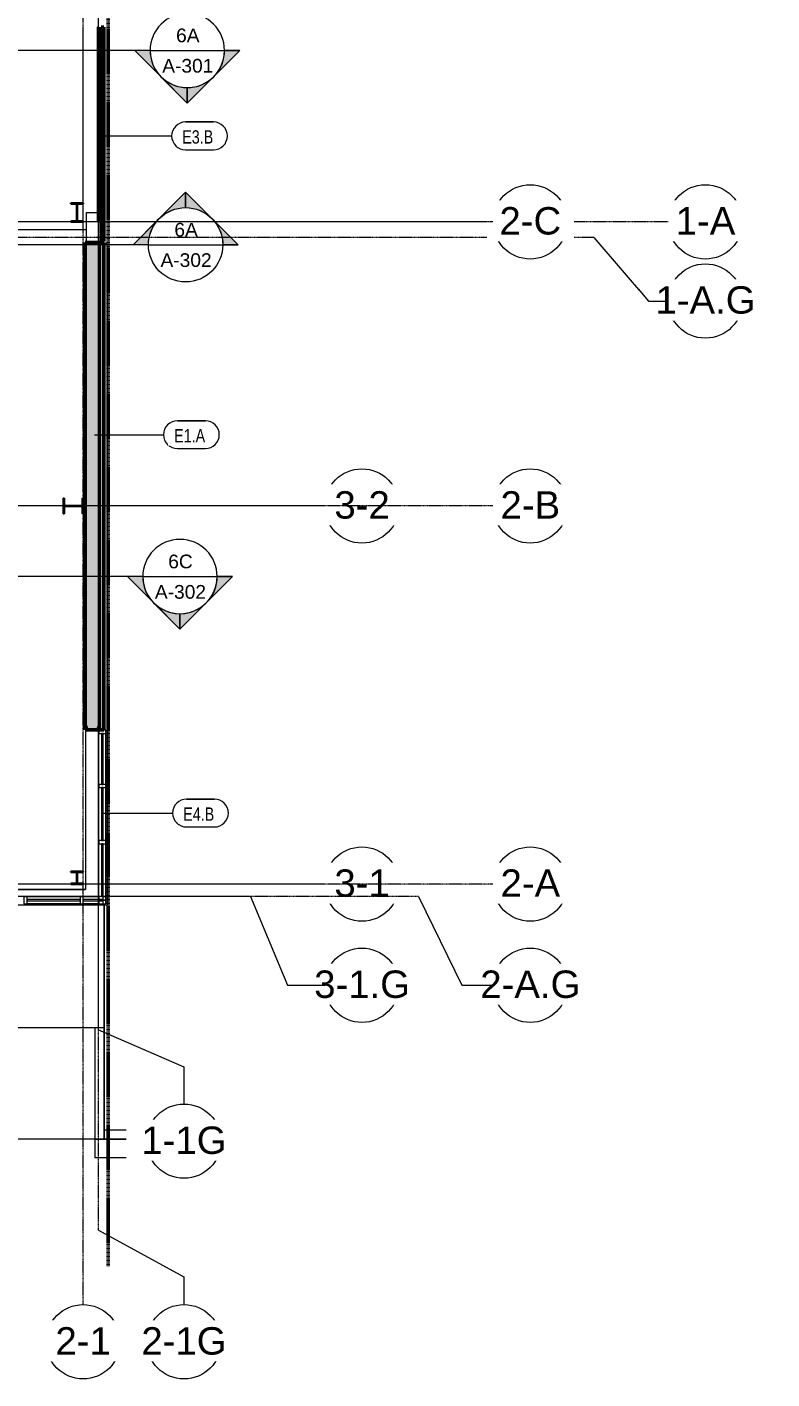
# Model space of a CAD drawing. Header units: inches. Extents: x 23906 to 26716, y -23130 to -20467.
# Drawn here: x 26235 to 26716, y -23107 to -22234 of the extents above; entities that cross this region are included whole.
import ezdxf

# ---------------------------------------------------------------- set-up
doc = ezdxf.new("R2010")
doc.units = ezdxf.units.IN
doc.header["$MEASUREMENT"] = 0
doc.linetypes.add('Grid Line 1_2_', pattern=[0.875, 0.5, -0.125, 0.125, -0.125])
doc.linetypes.add('Hidden', pattern=[0.28125, 0.1875, -0.09375])
for name, color, linetype, lineweight in [('A-AREA', 32, 'Continuous', 9), ('A-FLOR', 192, 'Continuous', 13), ('A-GLAZ-CURT', 52, 'Continuous', 9), ('A-GLAZ-CWMG', 51, 'Continuous', 9), ('A-PROP-SBCK', 71, 'Hidden', 50), ('A-WALL', 113, 'Continuous', 13), ('A-WALL-IDEN', 211, 'Continuous', 9), ('A-WALL-PATT', 111, 'Continuous', 50), ('C-TOPO', 7, 'Continuous', 9), ('Conc', 7, 'Continuous', 20), ('EOP-PR', 4, 'Continuous', 20), ('G-ANNO-SYMB', 111, 'Continuous', 9), ('L-SITE-WALL', 31, 'Continuous', 13), ('S-BEAM', 12, 'Continuous', 9), ('S-COLS', 52, 'Continuous', 9), ('S-GRID', 1, 'Continuous', 9), ('S-GRID-IDEN', 1, 'Continuous', 9)]:
    doc.layers.add(name, color=color, linetype=linetype, lineweight=lineweight)
doc.styles.add('Arial', font='arial.ttf', dxfattribs={"height": 17.703593})
doc.styles.add('Arial_1', font='arial.ttf', dxfattribs={"height": 8.851796})
doc.styles.add('Century Gothic_1', font='GOTHIC.TTF', dxfattribs={"width": 0.8, "height": 8.622671})
pattern_1 = [(45, (0, 0), (-9.503515, 9.503515), []), (45, (0, 14.4), (-9.503515, 9.503515), [])]

# ---------------------------------------------------------------- blocks, each defined once
blk = doc.blocks.new('Struct_Xcel_Sports Complex_rvt-1-Enlarged First Floor Plan _East_')
at = {"layer": 'A-FLOR', "color": 10}
for p, q in [((26272.89, -22687.68), (26272.89, -22790.8)), ((26272.89, -22790.8), (26128.02, -22790.8))]:
    blk.add_line(p, q, dxfattribs=at)
at = {"layer": 'L-SITE-WALL', "color": 10}
blk.add_line((26128.02, -22790.8), (26272.89, -22790.8), dxfattribs=at)
blk = doc.blocks.new('W-Wide Flange-Column - B2_D-1389335-Enlarged First Floor Plan _East_')
at = {"layer": 'S-COLS'}
h = blk.add_hatch(dxfattribs=at)
h.set_pattern_fill('FP_7', color=256, style=0, pattern_type=2)
h.set_pattern_definition([(225, (26267.39, -22783.178), (9.503515, -9.503515), []), (225, (26267.39, -22797.578), (9.503515, -9.503515), [])])
h.paths.add_polyline_path([(-4, 4.13), (-4, 3.69), (-0.84, 3.69), (-0.35, 3.49), (-0.14, 3), (-0.14, -3), (-0.35, -3.49), (-0.84, -3.69), (-4, -3.69), (-4, -4.12), (4, -4.12), (4, -3.69), (0.84, -3.69), (0.35, -3.49), (0.14, -3), (0.14, 3), (0.35, 3.49), (0.84, 3.69), (4, 3.69), (4, 4.13)], flags=0)
at = {"layer": 'S-COLS', "lineweight": 30}
for p, q in [((4, 4.13), (-4, 4.13)), ((-4, 4.13), (-4, 3.69)), ((-4, 3.69), (-0.84, 3.69)), ((-0.14, 3), (-0.14, -3)), ((0.14, -3), (0.14, 3)), ((0.84, 3.69), (4, 3.69)), ((4, 3.69), (4, 4.13)), ((-0.84, -3.69), (-4, -3.69)), ((-4, -3.69), (-4, -4.12)), ((-4, -4.12), (4, -4.12)), ((4, -3.69), (0.84, -3.69)), ((4, -4.12), (4, -3.69))]:
    blk.add_line(p, q, dxfattribs=at)
for centre, start, end in [((-0.84, 3), 0, 90), ((0.84, 3), 90, 180), ((-0.84, -3), 270, 0), ((0.84, -3), 180, 270)]:
    blk.add_arc(centre, 0.691, start, end, dxfattribs=at)
blk = doc.blocks.new('Girt_C - 8_D-1409812-Enlarged First Floor Plan _East_')
at = {"layer": 'S-BEAM'}
for p, q in [((26273.39, -22353.43), (26273.39, -22372.93)), ((26273.58, -22353.43), (26280.75, -22353.43)), ((26281.39, -22372.93), (26281.39, -22359.55))]:
    blk.add_line(p, q, dxfattribs=at)
blk = doc.blocks.new('System Panel - INSULATED LOW-E GLAZING _SEE ELEVATIONS FOR U-FACTOR_ SHGC_ _ LT_-827454-Enlarged First Floor Plan _East_')
at = {"layer": 'A-GLAZ-CURT', "lineweight": 13}
for p, q in [((17.09375, 1.25), (-17.09375, 1.25)), ((-17.09375, 1.25), (-17.09375, 0.25)), ((-17.09375, 0.25), (17.09375, 0.25)), ((17.09375, 0.25), (17.09375, 1.25))]:
    blk.add_line(p, q, dxfattribs=at)
at = {"layer": 'A-GLAZ-CURT'}
for p, q in [((-17.09375, 0.25), (-17.09375, 1.25)), ((17.09375, 1.25), (-17.09375, 1.25)), ((-17.09375, 0.25), (17.09375, 0.25)), ((17.09375, 1.25), (17.09375, 0.25))]:
    blk.add_line(p, q, dxfattribs=at)
blk = doc.blocks.new('Rectangular Mullion - Exterior 2_ x 4_5_-V8-Enlarged First Floor Plan _East_')
at = {"layer": 'A-GLAZ-CWMG'}
for p, q in [((26197.02, -22795.43), (26162.83, -22795.43)), ((26197.02, -22799.93), (26162.83, -22799.93))]:
    blk.add_line(p, q, dxfattribs=at)
blk = doc.blocks.new('Rectangular Mullion - Exterior 2_ x 4_5_-1142350-Enlarged First Floor Plan _East_')
at = {"layer": 'A-GLAZ-CWMG', "lineweight": 20}
for p, q in [((-2, 1.5), (0, 1.5)), ((-2, -3), (-2, 1.5)), ((0, 1.5), (0, -3)), ((0, -3), (-2, -3))]:
    blk.add_line(p, q, dxfattribs=at)
blk = doc.blocks.new('Rectangular Mullion - Exterior 2_ x 4_5_-1142343-Enlarged First Floor Plan _East_')
at = {"layer": 'A-GLAZ-CWMG', "lineweight": 20}
for p, q in [((-1, 1.5), (1, 1.5)), ((-1, -3), (-1, 1.5)), ((1, 1.5), (1, -3)), ((1, -3), (-1, -3))]:
    blk.add_line(p, q, dxfattribs=at)
blk = doc.blocks.new('System Panel - INSULATED LOW-E GLAZING _SEE ELEVATIONS FOR U-FACTOR_ SHGC_ _ LT_-1274973-Enlarged First Floor Plan _East_')
at = {"layer": 'A-GLAZ-CURT', "lineweight": 13}
for p, q in [((6.31, 1.25), (-6.31, 1.25)), ((-6.31, 1.25), (-6.31, 0.25)), ((-6.31, 0.25), (6.31, 0.25)), ((6.31, 0.25), (6.31, 1.25))]:
    blk.add_line(p, q, dxfattribs=at)
at = {"layer": 'A-GLAZ-CURT'}
for p, q in [((-6.31, 0.25), (-6.31, 1.25)), ((3.81, 1.25), (-6.31, 1.25)), ((-6.31, 0.25), (3.81, 0.25)), ((6.31, 1.06), (6.31, 0.5))]:
    blk.add_line(p, q, dxfattribs=at)
blk = doc.blocks.new('Rectangular Mullion - Exterior 2_ x 4_5_-1274971-Enlarged First Floor Plan _East_')
at = {"layer": 'A-GLAZ-CWMG'}
for p, q in [((26281.52, -22795.43), (26271.39, -22795.43)), ((26281.52, -22799.93), (26271.39, -22799.93))]:
    blk.add_line(p, q, dxfattribs=at)
blk = doc.blocks.new('System Panel - INSULATED LOW-E GLAZING _SEE ELEVATIONS FOR U-FACTOR_ SHGC_ _ LT_-1142335-Enlarged First Floor Plan _East_')
at = {"layer": 'A-GLAZ-CURT', "lineweight": 13}
for p, q in [((16.53125, -0.25), (-16.53125, -0.25)), ((-16.53125, -0.25), (-16.53125, -1.25)), ((-16.53125, -1.25), (16.53125, -1.25)), ((16.53125, -1.25), (16.53125, -0.25))]:
    blk.add_line(p, q, dxfattribs=at)
at = {"layer": 'A-GLAZ-CURT'}
for p, q in [((-16.53125, -1.25), (-16.53125, -0.25)), ((16.53125, -0.25), (-16.53125, -0.25)), ((-16.53125, -1.25), (16.53125, -1.25)), ((16.53125, -0.25), (16.53125, -1.25))]:
    blk.add_line(p, q, dxfattribs=at)
blk = doc.blocks.new('System Panel - INSULATED LOW-E GLAZING _SEE ELEVATIONS FOR U-FACTOR_ SHGC_ _ LT_-827433-Enlarged First Floor Plan _East_')
at = {"layer": 'A-GLAZ-CURT', "lineweight": 13}
for p, q in [((17.09375, -0.25), (-17.09375, -0.25)), ((-17.09375, -0.25), (-17.09375, -1.25)), ((-17.09375, -1.25), (17.09375, -1.25)), ((17.09375, -1.25), (17.09375, -0.25))]:
    blk.add_line(p, q, dxfattribs=at)
at = {"layer": 'A-GLAZ-CURT'}
for p, q in [((-17.09375, -1.25), (-17.09375, -0.25)), ((17.09375, -0.25), (-17.09375, -0.25)), ((-17.09375, -1.25), (17.09375, -1.25)), ((17.09375, -0.25), (17.09375, -1.25))]:
    blk.add_line(p, q, dxfattribs=at)
blk = doc.blocks.new('Rectangular Mullion - Exterior 2_ x 4_5_-1135294-Enlarged First Floor Plan _East_')
at = {"layer": 'A-GLAZ-CWMG'}
for p, q in [((26281.52, -22722.99), (26281.52, -22689.93)), ((26286.02, -22722.99), (26286.02, -22689.93))]:
    blk.add_line(p, q, dxfattribs=at)
blk = doc.blocks.new('Rectangular Mullion - Exterior 2_ x 4_5_-769200-Enlarged First Floor Plan _East_')
at = {"layer": 'A-GLAZ-CWMG'}
for p, q in [((26281.52, -22795.37), (26281.52, -22761.18)), ((26286.02, -22795.37), (26286.02, -22761.18))]:
    blk.add_line(p, q, dxfattribs=at)
blk = doc.blocks.new('Rectangular Mullion - Exterior 2_ x 4_5_-1142339-Enlarged First Floor Plan _East_')
at = {"layer": 'A-GLAZ-CWMG', "lineweight": 20}
for p, q in [((-2, 3), (0, 3)), ((-2, -1.5), (-2, 3)), ((0, 3), (0, -1.5)), ((0, -1.5), (-2, -1.5))]:
    blk.add_line(p, q, dxfattribs=at)
blk = doc.blocks.new('Rectangular Mullion - Exterior 2_ x 4_5_-1142342-Enlarged First Floor Plan _East_')
at = {"layer": 'A-GLAZ-CWMG', "lineweight": 20}
for p, q in [((0, 3), (-2, 3)), ((-2, 3), (-2, -1.5)), ((0, -1.5), (0, 3)), ((-2, -1.5), (0, -1.5))]:
    blk.add_line(p, q, dxfattribs=at)
blk = doc.blocks.new('Rectangular Mullion - Exterior 2_ x 4_5_-1115231-Enlarged First Floor Plan _East_')
at = {"layer": 'A-GLAZ-CWMG', "lineweight": 20}
for p, q in [((-1, 3), (1, 3)), ((-1, -1.5), (-1, 3)), ((1, 3), (1, -1.5)), ((1, -1.5), (-1, -1.5))]:
    blk.add_line(p, q, dxfattribs=at)
blk = doc.blocks.new('Rectangular Mullion - Exterior 2_ x 4_5_-769211-Enlarged First Floor Plan _East_')
at = {"layer": 'A-GLAZ-CWMG'}
for p, q in [((26281.52, -22759.18), (26281.52, -22724.99)), ((26286.02, -22759.18), (26286.02, -22724.99))]:
    blk.add_line(p, q, dxfattribs=at)
blk = doc.blocks.new('Rectangular Mullion - Exterior 2_ x 4_5_-827464-Enlarged First Floor Plan _East_')
at = {"layer": 'A-GLAZ-CWMG', "lineweight": 20}
for p, q in [((-1, 3), (1, 3)), ((-1, -1.5), (-1, 3)), ((1, 3), (1, -1.5)), ((1, -1.5), (-1, -1.5))]:
    blk.add_line(p, q, dxfattribs=at)
blk = doc.blocks.new('Rectangular Mullion - Profile_Polycarbonate_Lower-1149884-Enlarged First Floor Plan _East_')
at = {"layer": 'A-GLAZ-CWMG'}
for p, q in [((26282.75, -22237.3), (26283.1, -22237.3)), ((26282.75, -22369.06), (26282.75, -22237.3)), ((26283.1, -22237.3), (26284.68, -22237.3)), ((26283.1, -22369.06), (26283.1, -22237.3)), ((26284.68, -22237.3), (26284.75, -22237.3)), ((26284.75, -22237.3), (26284.88, -22237.3)), ((26284.75, -22369.06), (26284.75, -22237.3)), ((26284.88, -22369.06), (26284.88, -22237.3)), ((26283.1, -22369.06), (26282.75, -22369.06)), ((26284.68, -22369.06), (26283.1, -22369.06)), ((26284.75, -22369.06), (26284.68, -22369.06)), ((26284.88, -22369.06), (26284.75, -22369.06))]:
    blk.add_line(p, q, dxfattribs=at)
blk = doc.blocks.new('Girt_Z - 10_D-1236892-Enlarged First Floor Plan _East_')
at = {"layer": 'S-BEAM'}
for p, q in [((26271.39, -22347.55), (26271.39, -22233.68)), ((26280.75, -22359.55), (26280.75, -22233.68)), ((26280.82, -22359.55), (26280.82, -22233.68)), ((26281.39, -22233.68), (26281.39, -22359.55)), ((26271.39, -22359.12), (26271.39, -22347.99)), ((26280.75, -22359.55), (26271.39, -22359.55)), ((26280.82, -22359.55), (26280.75, -22359.55)), ((26281.39, -22359.55), (26280.82, -22359.55))]:
    blk.add_line(p, q, dxfattribs=at)
blk = doc.blocks.new('Section - Section Head - Filled-1526-Enlarged First Floor Plan _East_')
at = {"layer": 'G-ANNO-SYMB'}
h = blk.add_hatch(color=256, dxfattribs=at)
edge = h.paths.add_edge_path(flags=0)
edge.add_line((-0.4268, 0.1768), (-0.25, 0.3536))
edge.add_line((-0.25, 0.3536), (-0.25, 0.25))
edge.add_arc((-0.25, 0), 0.25, 90, 135)
h = blk.add_hatch(color=256, dxfattribs=at)
edge = h.paths.add_edge_path(flags=0)
edge.add_arc((-0.25, 0), 0.25, 45, 90)
edge.add_line((-0.25, 0.25), (-0.25, 0.3536))
edge.add_line((-0.25, 0.3536), (-0.0732, 0.1768))
h = blk.add_hatch(color=256, dxfattribs=at)
edge = h.paths.add_edge_path(flags=0)
edge.add_arc((-0.25, 0), 0.2503, 137.9216, 180)
edge.add_line((-0.5003, 0), (-0.6036, 0))
edge.add_line((-0.6036, 0), (-0.4358, 0.1678))
h = blk.add_hatch(color=256, dxfattribs=at)
edge = h.paths.add_edge_path(flags=0)
edge.add_line((-0.0642, 0.1678), (0.1036, 0))
edge.add_line((0.1036, 0), (0.0003, 0))
edge.add_arc((-0.25, 0), 0.2503, 0, 42.0784)
for p, q in [((-0.25, 0.3536), (-0.6036, 0)), ((-0.25, 0.3536), (-0.4268, 0.1768)), ((-0.25, 0.3536), (0.1036, 0)), ((-0.25, 0.25), (-0.25, 0.3536)), ((-0.0732, 0.1768), (-0.25, 0.3536)), ((-0.25, 0.3536), (-0.25, 0.25)), ((-0.4358, 0.1678), (-0.6036, 0)), ((0.1036, 0), (-0.0642, 0.1678)), ((-0.6036, 0), (-0.5003, 0)), ((0.0003, 0), (0.1036, 0)), ((-0.5, 0), (-0.6036, 0)), ((0, 0), (0.1036, 0))]:
    blk.add_line(p, q, dxfattribs=at)
for radius, start, end in [(0.25, 360, 180), (0.25, 90, 135), (0.25, 45, 90), (0.2503, 137.9216, 180), (0.2503, 0, 42.0784), (0.25, 180, 360)]:
    blk.add_arc((-0.25, 0), radius, start, end, dxfattribs=at)
blk = doc.blocks.new('Grid - Grid Head - Circle-14747-Enlarged First Floor Plan _East_')
at = {"layer": 'S-GRID-IDEN'}
blk.add_circle((0, 0), 0.25, dxfattribs=at)
blk = doc.blocks.new('Wall Tag - 1_4_-1369832-Enlarged First Floor Plan _East_')
at = {"layer": 'A-WALL-IDEN', "color": 153}
for p, q in [((-0.0822, 0.0968), (0.1053, 0.0968)), ((0.1053, 0.0968), (-0.0822, 0.0968)), ((-0.0822, -0.0907), (0.1053, -0.0907)), ((-0.0822, -0.0907), (0.1053, -0.0907))]:
    blk.add_line(p, q, dxfattribs=at)
for centre, start, end in [((-0.0822, 0.0031), 90, 270), ((-0.0822, 0.0031), 90, 270), ((0.1053, 0.0031), 270, 90), ((0.1053, 0.0031), 270, 90)]:
    blk.add_arc(centre, 0.0937, start, end, dxfattribs=at)

msp = doc.modelspace()

# ---------------------------------------------------------------- hatches: boundary and pattern name
at = {"layer": 'A-WALL-PATT', "lineweight": 9, "transparency": 33554649}
msp.add_hatch(color=256, dxfattribs=at).paths.add_polyline_path([(26284.68, -22372.18), (26284.68, -22233.74), (26283.1, -22233.74), (26283.1, -22372.18)], flags=0)
at = {"layer": 'A-WALL-PATT', "lineweight": 9}
h = msp.add_hatch(dxfattribs=at)
h.set_pattern_fill('FP_9', color=256, style=0, pattern_type=2)
h.set_pattern_definition([(161.57, (0.48, 0.48), (-3.839953776, -1.544e-05), [0, -27.322, 3.034, 0]), (18.43, (-0.48, 0.48), (-3.839953776, 1.544e-05), [0, -27.322, 3.034, 0]), (108.43, (0.48, 0.48), (1.919622, -9.60052459), [9.106, -21.25]), (71.57, (-0.48, 0.48), (1.919622, 9.60052459), [9.106, -21.25])])
h.paths.add_polyline_path([(26273.39, -22686.93), (26281.39, -22686.93), (26281.39, -22373.68), (26273.39, -22373.68), (26273.39, -22685.35)], flags=0)
h = msp.add_hatch(dxfattribs=at)
h.set_pattern_fill('FP_10', color=256, style=0, pattern_type=2)
h.set_pattern_definition([(0, (0, 0), (0, 12), []), (90, (0, 0), (-12, 7e-16), [])])
h.paths.add_polyline_path([(26281.89, -22686.93), (26282.89, -22686.93), (26282.89, -22373.68), (26281.89, -22373.68), (26281.89, -22685.35)], flags=0)
at = {"layer": 'S-COLS'}
h = msp.add_hatch(dxfattribs=at)
h.set_pattern_fill('FP_12', color=256, style=0, pattern_type=2)
h.set_pattern_definition(pattern_1)
h.paths.add_polyline_path([(26263.39, -22359.55), (26271.39, -22359.55), (26271.39, -22359.12), (26268.23, -22359.12), (26267.74, -22358.92), (26267.53, -22358.43), (26267.53, -22348.68), (26267.74, -22348.19), (26268.23, -22347.99), (26271.39, -22347.99), (26271.39, -22347.55), (26263.39, -22347.55), (26263.39, -22347.99), (26266.55, -22347.99), (26267.04, -22348.19), (26267.25, -22348.68), (26267.25, -22358.43), (26267.04, -22358.92), (26266.55, -22359.12), (26263.39, -22359.12)], flags=0)
h = msp.add_hatch(dxfattribs=at)
h.set_pattern_fill('FP_12', color=256, style=0, pattern_type=2)
h.set_pattern_definition(pattern_1)
h.paths.add_polyline_path([(26259.07, -22548.05), (26259.07, -22543.89), (26259.28, -22543.4), (26259.77, -22543.2), (26270.27, -22543.2), (26270.75, -22543.4), (26270.96, -22543.89), (26270.96, -22548.05), (26271.39, -22548.05), (26271.39, -22538.05), (26270.96, -22538.05), (26270.96, -22542.22), (26270.75, -22542.71), (26270.27, -22542.91), (26259.77, -22542.91), (26259.28, -22542.71), (26259.07, -22542.22), (26259.07, -22538.05), (26258.64, -22538.05), (26258.64, -22548.05)], flags=0)
h = msp.add_hatch(dxfattribs=at)
h.set_pattern_fill('FP_12', color=256, style=0, pattern_type=2)
h.set_pattern_definition(pattern_1)
h.paths.add_polyline_path([(26281.39, -22687.68), (26281.35, -22685.35), (26281.11, -22685.45), (26281, -22685.73), (26280.74, -22687.37), (26274.04, -22687.37), (26273.78, -22685.73), (26273.67, -22685.45), (26273.39, -22685.35), (26273.39, -22687.68)], flags=0)

# ---------------------------------------------------------------- linework, layer by layer
at = {"layer": 'A-AREA'}
msp.add_line((25850.02, -22364.49), (26273.39, -22364.49), dxfattribs=at)
at = {"layer": 'A-PROP-SBCK'}
msp.add_line((26287.52, -20555.07), (26287.52, -23033.95), dxfattribs=at)
at = {"layer": 'A-WALL', "lineweight": 50}
for p, q in [((26283.1, -22233.74), (26283.1, -22372.18)), ((26284.68, -22233.74), (26283.1, -22233.74)), ((26284.68, -22372.18), (26284.68, -22233.74)), ((26272.64, -22372.93), (26272.64, -22687.68)), ((26284.7, -22372.93), (26272.64, -22372.93)), ((26283.1, -22372.18), (26284.68, -22372.18)), ((26284.7, -22687.68), (26284.7, -22372.93)), ((26272.64, -22687.68), (26284.7, -22687.68))]:
    msp.add_line(p, q, dxfattribs=at)
at = {"layer": 'A-WALL'}
for p, q in [((26273.39, -22686.93), (26273.39, -22373.68)), ((26282.89, -22373.68), (26273.39, -22373.68)), ((26281.39, -22686.93), (26281.39, -22373.68)), ((26281.89, -22686.93), (26281.89, -22373.68)), ((26282.89, -22687.68), (26282.89, -22372.93)), ((26284.39, -22687.68), (26284.39, -22372.93)), ((26273.39, -22686.93), (26282.89, -22686.93))]:
    msp.add_line(p, q, dxfattribs=at)
at = {"layer": 'A-WALL-IDEN', "color": 153}
for p, q in [((26283.89, -22304.02), (26328.49, -22304.02)), ((26278.67, -22497.01), (26323.28, -22497.01)), ((26284.52, -22741.37), (26329.12, -22741.37))]:
    msp.add_line(p, q, dxfattribs=at)
at = {"layer": 'C-TOPO'}
for p, q in [((26284.89, -22799.93), (26284.89, -22952.07)), ((26284.89, -22952.07), (26284.89, -22799.93)), ((26363.9, -22952.07), (24207.1, -22952.07)), ((26284.89, -22952.07), (24207.1, -22952.07)), ((26284.89, -22952.07), (26363.9, -22952.07))]:
    msp.add_line(p, q, dxfattribs=at)
at = {"layer": 'Conc'}
for p, q in [((26284.89, -22799.93), (26284.89, -22946.07)), ((26278.89, -22880.07), (26278.89, -22964.07)), ((26363.9, -22964.07), (26278.89, -22964.07))]:
    msp.add_line(p, q, dxfattribs=at)
at = {"layer": 'EOP-PR'}
for p, q in [((26284.89, -22880.07), (26218.89, -22880.07)), ((26284.89, -22946.07), (26363.9, -22946.07)), ((26278.89, -22952.07), (26158.89, -22952.07)), ((26278.89, -22952.07), (26363.9, -22952.07))]:
    msp.add_line(p, q, dxfattribs=at)
at = {"layer": 'G-ANNO-SYMB'}
for p, q in [((26314.63, -22248.83), (23915.52, -22248.83)), ((26314.63, -22248.83), (26362.63, -22248.83)), ((26313.52, -22374.36), (23919.06, -22374.36)), ((26313.52, -22374.36), (26361.52, -22374.36)), ((26309.89, -22588.63), (23915.43, -22588.63)), ((26309.89, -22588.63), (26357.89, -22588.63))]:
    msp.add_line(p, q, dxfattribs=at)
at = {"layer": 'L-SITE-WALL'}
for p, q in [((26283.39, -22233.68), (26283.39, -22237.3)), ((26283.39, -22369.06), (26283.39, -22372.93)), ((26284.89, -22687.93), (26284.89, -22373.55)), ((26286.89, -22373.55), (26284.89, -22373.55)), ((26286.89, -22373.55), (26286.89, -22800.8)), ((26286.89, -22800.8), (25244.4, -22800.8))]:
    msp.add_line(p, q, dxfattribs=at)
at = {"layer": 'S-COLS', "lineweight": 30}
for p, q in [((26271.39, -22347.55), (26263.39, -22347.55)), ((26263.39, -22347.55), (26263.39, -22347.99)), ((26263.39, -22347.99), (26266.55, -22347.99)), ((26267.25, -22348.68), (26267.25, -22358.43)), ((26267.53, -22358.43), (26267.53, -22348.68)), ((26268.23, -22347.99), (26271.39, -22347.99)), ((26271.39, -22347.99), (26271.39, -22347.55)), ((26266.55, -22359.12), (26263.39, -22359.12)), ((26263.39, -22359.12), (26263.39, -22359.55)), ((26263.39, -22359.55), (26271.39, -22359.55)), ((26271.39, -22359.12), (26268.23, -22359.12)), ((26271.39, -22359.55), (26271.39, -22359.12)), ((26259.07, -22538.05), (26258.64, -22538.05)), ((26258.64, -22538.05), (26258.64, -22548.05)), ((26259.07, -22542.22), (26259.07, -22538.05)), ((26259.07, -22548.05), (26259.07, -22543.89)), ((26270.27, -22542.91), (26259.77, -22542.91)), ((26259.77, -22543.2), (26270.27, -22543.2)), ((26271.39, -22538.05), (26270.96, -22538.05)), ((26270.96, -22538.05), (26270.96, -22542.22)), ((26270.96, -22543.89), (26270.96, -22548.05)), ((26271.39, -22548.05), (26271.39, -22538.05)), ((26258.64, -22548.05), (26259.07, -22548.05)), ((26270.96, -22548.05), (26271.39, -22548.05)), ((26273.39, -22685.34), (26273.39, -22687.68)), ((26281.39, -22687.68), (26281.39, -22685.34)), ((26273.39, -22687.68), (26281.39, -22687.68)), ((26274.04, -22687.37), (26273.78, -22685.73)), ((26280.74, -22687.37), (26274.04, -22687.37)), ((26281, -22685.73), (26280.74, -22687.37))]:
    msp.add_line(p, q, dxfattribs=at)
for centre, radius, start, end in [((26266.55, -22348.68), 0.691, 0, 90), ((26268.23, -22348.68), 0.691, 90, 180), ((26266.55, -22358.43), 0.691, 270, 0), ((26268.23, -22358.43), 0.691, 180, 270), ((26259.77, -22542.22), 0.691, 180, 270), ((26259.77, -22543.89), 0.691, 90, 180), ((26270.27, -22542.22), 0.691, 270, 0), ((26270.27, -22543.89), 0.691, 0, 90), ((26273.39, -22685.73), 0.39, 0, 90), ((26281.39, -22685.73), 0.39, 90, 180)]:
    msp.add_arc(centre, radius, start, end, dxfattribs=at)
at = {"layer": 'S-GRID', "linetype": 'Grid Line 1_2_'}
for p, q in [((26271.39, -22389.58), (26271.39, -20749.66)), ((26281.39, -22881.31), (26281.39, -20797.66)), ((26281.39, -23010.9), (26281.39, -20950.43)), ((26601, -22369.55), (24012.52, -22369.55)), ((26271.39, -23058.9), (26271.39, -22389.58)), ((26379.34, -22795.3), (24060.52, -22795.3))]:
    msp.add_line(p, q, dxfattribs=at)
at = {"layer": 'S-GRID'}
for p, q in [((26379.34, -22795.3), (26403.34, -22852.62)), ((26281.39, -22881.31), (26336.47, -22905.31)), ((26336.47, -22905.31), (26336.47, -22929.31)), ((26281.39, -23010.9), (26336.47, -23040.87)), ((26336.47, -23040.87), (26336.47, -23058.9))]:
    msp.add_line(p, q, dxfattribs=at)

# ---------------------------------------------------------------- block references
at = {"lineweight": 5}
msp.add_blockref('Struct_Xcel_Sports Complex_rvt-1-Enlarged First Floor Plan _East_', (0, 0), dxfattribs=at)
at = {"layer": 'A-GLAZ-CURT', "rotation": 270}
for name, p in [('System Panel - INSULATED LOW-E GLAZING _SEE ELEVATIONS FOR U-FACTOR_ SHGC_ _ LT_-1142335-Enlarged First Floor Plan _East_', (26284.52, -22706.46)), ('System Panel - INSULATED LOW-E GLAZING _SEE ELEVATIONS FOR U-FACTOR_ SHGC_ _ LT_-827433-Enlarged First Floor Plan _East_', (26284.52, -22742.08)), ('System Panel - INSULATED LOW-E GLAZING _SEE ELEVATIONS FOR U-FACTOR_ SHGC_ _ LT_-827433-Enlarged First Floor Plan _East_', (26284.52, -22778.27))]:
    msp.add_blockref(name, p, dxfattribs=at)
at = {"layer": 'A-GLAZ-CURT'}
for name, p in [('System Panel - INSULATED LOW-E GLAZING _SEE ELEVATIONS FOR U-FACTOR_ SHGC_ _ LT_-827454-Enlarged First Floor Plan _East_', (26252.3, -22798.43)), ('System Panel - INSULATED LOW-E GLAZING _SEE ELEVATIONS FOR U-FACTOR_ SHGC_ _ LT_-1274973-Enlarged First Floor Plan _East_', (26277.7, -22798.43))]:
    msp.add_blockref(name, p, dxfattribs=at)
at = {"layer": 'A-GLAZ-CWMG'}
for name, p in [('Rectangular Mullion - Profile_Polycarbonate_Lower-1149884-Enlarged First Floor Plan _East_', (0, 0)), ('Rectangular Mullion - Exterior 2_ x 4_5_-1135294-Enlarged First Floor Plan _East_', (0, 0)), ('Rectangular Mullion - Exterior 2_ x 4_5_-769211-Enlarged First Floor Plan _East_', (0, 0)), ('Rectangular Mullion - Exterior 2_ x 4_5_-769200-Enlarged First Floor Plan _East_', (0, 0)), ('Rectangular Mullion - Exterior 2_ x 4_5_-V8-Enlarged First Floor Plan _East_', (72.37, 0)), ('Rectangular Mullion - Exterior 2_ x 4_5_-1274971-Enlarged First Floor Plan _East_', (0, 0))]:
    msp.add_blockref(name, p, dxfattribs=at)
at = {"layer": 'A-GLAZ-CWMG', "rotation": 89.99999999999997}
msp.add_blockref('Rectangular Mullion - Exterior 2_ x 4_5_-1142342-Enlarged First Floor Plan _East_', (26284.52, -22687.93), dxfattribs=at)
at = {"layer": 'A-GLAZ-CWMG', "extrusion": (0, 0, -1)}
for name, p, rotation in [('Rectangular Mullion - Exterior 2_ x 4_5_-827464-Enlarged First Floor Plan _East_', (-26284.52, -22723.99), 270), ('Rectangular Mullion - Exterior 2_ x 4_5_-1115231-Enlarged First Floor Plan _East_', (-26284.52, -22760.18), 270), ('Rectangular Mullion - Exterior 2_ x 4_5_-1142343-Enlarged First Floor Plan _East_', (-26234.2, -22798.43), 180), ('Rectangular Mullion - Exterior 2_ x 4_5_-1142343-Enlarged First Floor Plan _East_', (-26270.39, -22798.43), 180), ('Rectangular Mullion - Exterior 2_ x 4_5_-1115231-Enlarged First Floor Plan _East_', (-26284.52, -22796.37), 270), ('Rectangular Mullion - Exterior 2_ x 4_5_-1142339-Enlarged First Floor Plan _East_', (-26284.52, -22799.93), 270), ('Rectangular Mullion - Exterior 2_ x 4_5_-1142350-Enlarged First Floor Plan _East_', (-26286.02, -22798.43), 180)]:
    msp.add_blockref(name, p, dxfattribs=dict(at, rotation=rotation))
at = {"layer": 'A-WALL-IDEN', "color": 153, "xscale": 95.99999999999994, "yscale": 95.99999999999994, "zscale": 95.99999999999994}
for p in [(26345.39, -22304.32), (26340.17, -22497.3), (26346.02, -22741.67)]:
    msp.add_blockref('Wall Tag - 1_4_-1369832-Enlarged First Floor Plan _East_', p, dxfattribs=at)
at = {"layer": 'G-ANNO-SYMB', "xscale": 95.99999999999994, "yscale": 95.99999999999994, "zscale": 95.99999999999994, "rotation": 180}
for p in [(26314.63, -22248.83), (26309.89, -22588.63)]:
    msp.add_blockref('Section - Section Head - Filled-1526-Enlarged First Floor Plan _East_', p, dxfattribs=at)
at = {"layer": 'G-ANNO-SYMB', "extrusion": (0, 0, -1), "xscale": 95.99999999999994, "yscale": 95.99999999999994, "zscale": 95.99999999999994}
msp.add_blockref('Section - Section Head - Filled-1526-Enlarged First Floor Plan _East_', (-26313.52, -22374.36), dxfattribs=at)
at = {"layer": 'S-BEAM'}
for name in ['Girt_Z - 10_D-1236892-Enlarged First Floor Plan _East_', 'Girt_C - 8_D-1409812-Enlarged First Floor Plan _East_']:
    msp.add_blockref(name, (0, 0), dxfattribs=at)
at = {"layer": 'S-COLS', "rotation": 180}
msp.add_blockref('W-Wide Flange-Column - B2_D-1389335-Enlarged First Floor Plan _East_', (26267.39, -22783.18), dxfattribs=at)
at = {"layer": 'S-GRID-IDEN', "xscale": 95.99999999999994, "yscale": 95.99999999999994, "zscale": 95.99999999999994}
for p, rotation in [((26559.93, -22359.55), 89.99999999999982), ((26673, -22359.55), 89.99999999999982), ((26673, -22410.67), 89.99999999999982), ((26451.34, -22543.05), 89.99999999999987), ((26559.93, -22543.05), 89.9999999999998), ((26451.34, -22787.3), 89.99999999999987), ((26559.93, -22787.3), 89.9999999999998), ((26451.34, -22852.62), 89.99999999999987), ((26559.93, -22852.62), 89.9999999999998)]:
    msp.add_blockref('Grid - Grid Head - Circle-14747-Enlarged First Floor Plan _East_', p, dxfattribs=dict(at, rotation=rotation))
for p in [(26336.47, -22953.31), (26271.39, -23082.9), (26336.47, -23082.9)]:
    msp.add_blockref('Grid - Grid Head - Circle-14747-Enlarged First Floor Plan _East_', p, dxfattribs=at)

# ---------------------------------------------------------------- texts
at = {"layer": 'G-ANNO-SYMB', "char_height": 8.852, "attachment_point": 2, "line_spacing_factor": 0.938532, "style": 'Arial_1'}
for s, insert, width in [('6A', (26338.94, -22234.66), 18.036), ('A-301', (26338.94, -22254.3), 39.312), ('6A', (26337.83, -22360.19), 18.036), ('A-302', (26337.83, -22379.82), 39.312), ('6C', (26334.2, -22574.46), 18.792), ('A-302', (26334.2, -22594.1), 39.312)]:
    msp.add_mtext(s, dxfattribs=dict(at, insert=insert, width=width))

# ---------------------------------------------------------------- next in the draw order: texts
at = {"layer": 'A-WALL-IDEN', "char_height": 8.623, "attachment_point": 2, "line_spacing_factor": 0.984117, "style": 'Century Gothic_1', "bg_fill": 3, "box_fill_scale": 1.25, "bg_fill_color": 0, "bg_fill_transparency": 0}
for s, insert, width in [('E3.B', (26345.36, -22300.38), 21.924), ('E1.A', (26340.14, -22493.36), 23.76), ('E4.B', (26345.99, -22737.73), 21.924)]:
    msp.add_mtext(s, dxfattribs=dict(at, insert=insert, width=width))
at = {"layer": 'S-GRID-IDEN', "char_height": 17.704, "attachment_point": 2, "line_spacing_factor": 0.938532, "style": 'Arial', "bg_fill": 3, "box_fill_scale": 1.25, "bg_fill_color": 0, "bg_fill_transparency": 0}
for s, insert, width in [('1-A', (26673.1, -22350.02), 45.792), ('1-A.G', (26673.1, -22401.14), 76.896), ('3-2', (26451.44, -22533.52), 42.552), ('2-B', (26560.03, -22533.52), 45.792), ('3-1', (26451.44, -22777.77), 42.552), ('2-A', (26560.03, -22777.77), 45.792), ('3-1.G', (26451.44, -22843.09), 73.656), ('2-A.G', (26560.03, -22843.09), 76.896), ('1-1G', (26336.46, -22943.87), 65.448), ('2-1', (26271.39, -23073.47), 42.552)]:
    msp.add_mtext(s, dxfattribs=dict(at, insert=insert, width=width))

# ---------------------------------------------------------------- next in the draw order: linework, layer by layer
at = {"layer": 'S-GRID', "linetype": 'Grid Line 1_2_'}
for p, q in [((26649, -22359.55), (24012.52, -22359.55)), ((26427.34, -22543.05), (24012.52, -22543.05)), ((26535.93, -22543.05), (24110.38, -22543.05)), ((26427.34, -22787.3), (24012.52, -22787.3)), ((26535.93, -22787.3), (24110.38, -22787.3)), ((26487.93, -22795.3), (24198.02, -22795.3))]:
    msp.add_line(p, q, dxfattribs=at)
at = {"layer": 'S-GRID'}
for p, q in [((26601, -22369.55), (26636.24, -22410.67)), ((26636.24, -22410.67), (26649, -22410.67)), ((26487.93, -22795.3), (26515.81, -22852.62)), ((26403.34, -22852.62), (26427.34, -22852.62)), ((26515.81, -22852.62), (26535.93, -22852.62))]:
    msp.add_line(p, q, dxfattribs=at)

# ---------------------------------------------------------------- next in the draw order: texts
at = {"layer": 'S-GRID-IDEN', "insert": (26336.46, -23073.47), "char_height": 17.704, "width": 65.448, "attachment_point": 2, "line_spacing_factor": 0.938532, "style": 'Arial', "bg_fill": 3, "box_fill_scale": 1.25, "bg_fill_color": 0, "bg_fill_transparency": 0}
msp.add_mtext('2-1G', dxfattribs=at)

# ---------------------------------------------------------------- next in the draw order: texts
at = {"layer": 'S-GRID-IDEN', "insert": (26560.03, -22350.02), "char_height": 17.704, "width": 47.304, "attachment_point": 2, "line_spacing_factor": 0.938532, "style": 'Arial', "bg_fill": 3, "box_fill_scale": 1.25, "bg_fill_color": 0, "bg_fill_transparency": 0}
msp.add_mtext('2-C', dxfattribs=at)

# ---------------------------------------------------------------- next in the draw order: linework, layer by layer
at = {"layer": 'S-GRID', "linetype": 'Grid Line 1_2_'}
msp.add_line((26535.93, -22359.55), (24012.52, -22359.55), dxfattribs=at)

doc.saveas('drawing.dxf')
